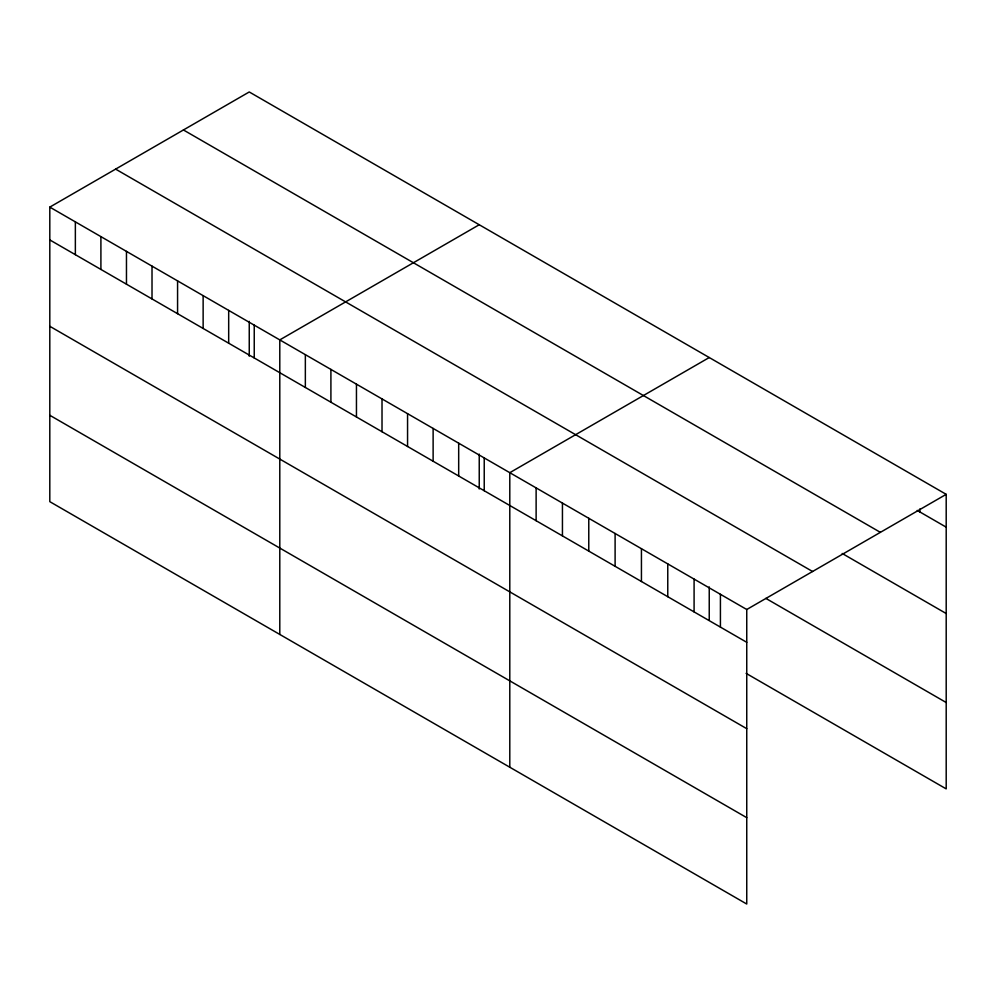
<?xml version="1.0" encoding="UTF-8"?>
<svg xmlns="http://www.w3.org/2000/svg" width="996" height="996" viewBox="0 0 996 996"><rect width="100%" height="100%" fill="white"/><g stroke="black" fill="none" stroke-linecap="round" stroke-linejoin="round"><path stroke-width="1.49" d="M49.8 207.118L746.751 609.502L746.751 904.032L49.8 501.66L49.8 207.118L249.249 91.968L946.2 494.34L946.2 788.882L746.104 673.358M479.238 224.747L279.789 339.897L279.789 634.44M709.239 357.539L509.79 472.689L509.79 767.231M746.751 609.502L946.2 494.34M917.241 510.425L946.2 527.158M183.426 129.966L880.377 532.35M842.205 553.477L946.2 613.524M115.623 169.121L812.574 571.492M765.849 598.384L946.2 702.516M49.8 239.924L746.751 642.308M49.8 326.29L746.751 728.674M49.8 415.282L746.751 817.666M919.868 508.968L919.868 511.956M720.419 594.301L720.419 627.106M709.239 586.918L709.239 620.259M694.088 579.099L694.088 611.905M667.768 563.898L667.768 596.704M641.436 548.696L641.436 581.502M615.105 533.495L615.105 566.301M588.773 518.294L588.773 551.099M562.441 503.092L562.441 535.898M536.122 487.891L536.122 520.696M484.23 457.936L484.23 490.742M479.238 454.126L479.238 488.986M458.683 443.183L458.683 475.988M433.123 428.429L433.123 461.235M407.563 413.676L407.563 446.482M382.016 398.923L382.016 431.729M356.456 384.157L356.456 416.975M330.909 369.404L330.909 402.21M305.349 354.651L305.349 387.456M254.241 325.144L254.241 357.95M249.249 321.347L249.249 356.195M228.682 310.391L228.682 343.197M203.134 295.638L203.134 328.443M177.574 280.884L177.574 313.69M152.014 266.131L152.014 298.937M126.467 251.378L126.467 284.184M100.907 236.625L100.907 269.43M75.36 221.871L75.36 254.677"/></g></svg>
